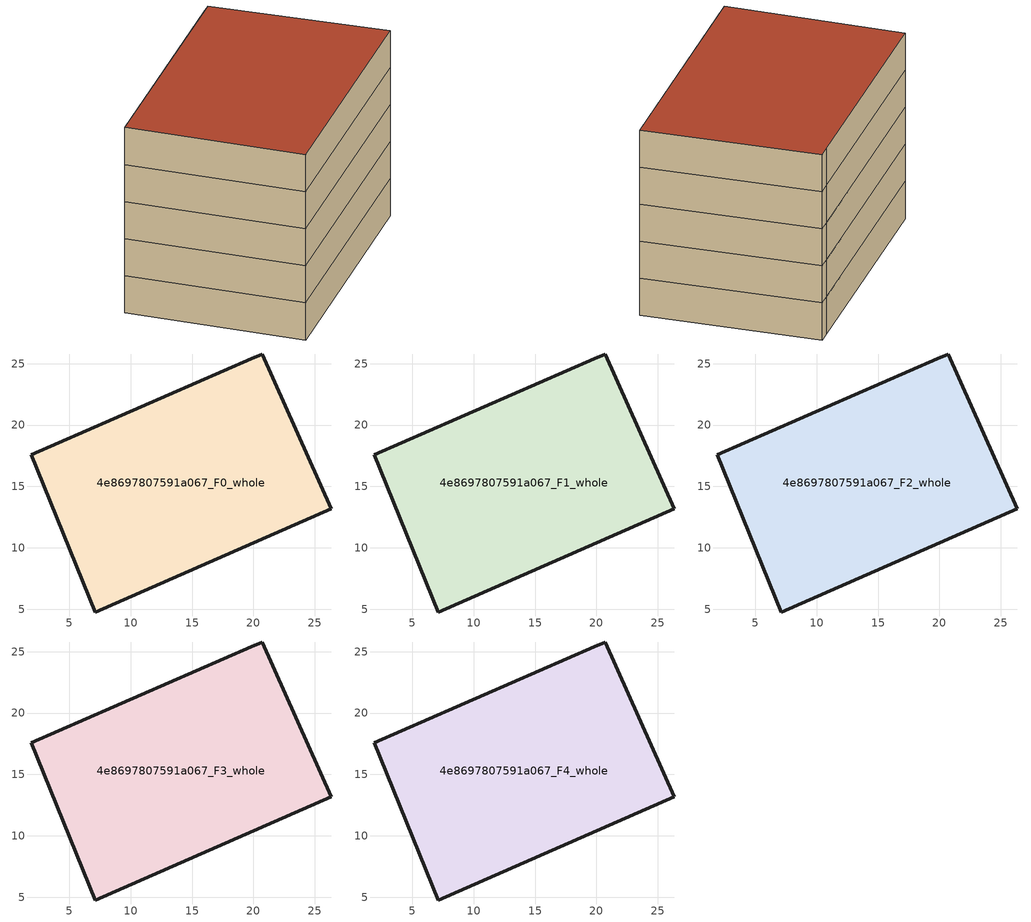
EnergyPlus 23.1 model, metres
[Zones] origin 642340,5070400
4e8697807591a067_F0_whole
 floor ground (EU_floor_Construction): 20.73,25.78 26.33,13.17 7.11,4.77 1.91,17.58 19.83,25.38 z0
 wall outside (EU_wall_Construction): 1.91,17.58 7.11,4.77 26.33,13.17 20.73,25.78 19.83,25.38 1.91,17.58 z0:3
4e8697807591a067_F1_whole
 floor to 4e8697807591a067_F0_whole (EU_floor_Construction): 20.73,25.78 26.33,13.17 7.11,4.77 1.91,17.58 19.83,25.38 z3
 wall outside (EU_wall_Construction): 1.91,17.58 7.11,4.77 26.33,13.17 20.73,25.78 19.83,25.38 1.91,17.58 z3:6
4e8697807591a067_F2_whole
 floor to 4e8697807591a067_F1_whole (EU_floor_Construction): 20.73,25.78 26.33,13.17 7.11,4.77 1.91,17.58 19.83,25.38 z6
 wall outside (EU_wall_Construction): 1.91,17.58 7.11,4.77 26.33,13.17 20.73,25.78 19.83,25.38 1.91,17.58 z6:9
4e8697807591a067_F3_whole
 floor to 4e8697807591a067_F2_whole (EU_floor_Construction): 20.73,25.78 26.33,13.17 7.11,4.77 1.91,17.58 19.83,25.38 z9
 wall outside (EU_wall_Construction): 1.91,17.58 7.11,4.77 26.33,13.17 20.73,25.78 19.83,25.38 1.91,17.58 z9:12
4e8697807591a067_F4_whole
 floor to 4e8697807591a067_F3_whole (EU_floor_Construction): 20.73,25.78 26.33,13.17 7.11,4.77 1.91,17.58 19.83,25.38 z12
 wall outside (EU_wall_Construction): 1.91,17.58 7.11,4.77 26.33,13.17 20.73,25.78 19.83,25.38 1.91,17.58 z12:15
 roof outside (EU_roof_Construction): 26.33,13.17 20.73,25.78 19.83,25.38 1.91,17.58 7.11,4.77 z15
[Building]
EU S2 Campaign: North Axis=0; Terrain=City; Solar Distribution=FullExterior
[Site:Location]
Lyon-Bron: Latitude=45.75; Longitude=5; Time Zone=1; Elevation=198
[SizingPeriod:WeatherFileDays]
AnnualSizingPeriod: Begin Month=1; Begin Day of Month=1; End Month=12; End Day of Month=31; Day of Week for Start Day=Monday; Use Weather File Daylight Saving Period=No; Use Weather File Rain and Snow Indicators=No
[MATERIAL]
EU_InternalMass_Material: Roughness=MediumRough; Thickness=0.1; Conductivity=1; Density=1800; Specific Heat=900; Thermal Absorptance=0.9; Solar Absorptance=0.7; Visible Absorptance=0.7
[MATERIAL:NOMASS] Roughness=MediumRough; Thermal Absorptance=0.9; Solar Absorptance=0.7; Visible Absorptance=0.7
Name | Thermal Resistance
EU_wall_NoMass | 0.776494
EU_roof_NoMass | 0.486893
EU_floor_NoMass | 0.421597
[CONSTRUCTION]
EU_wall_Construction: EU_wall_NoMass
EU_roof_Construction: EU_roof_NoMass
EU_floor_Construction: EU_floor_NoMass
EU_InternalMass_Construction: EU_InternalMass_Material
[ZONE] Type=1; Multiplier=1; Ceiling Height=autocalculate; Floor Area=autocalculate; Part of Total Floor Area=Yes
Name | Volume
4e8697807591a067_F0_whole | 859.396
4e8697807591a067_F1_whole; 4e8697807591a067_F2_whole; 4e8697807591a067_F3_whole; 4e8697807591a067_F4_whole | 859.395
[INTERNALMASS] Construction=EU_InternalMass_Construction; Surface Area=286.465
Name | Zone or ZoneList
4e8697807591a067_F0_whole_EU_InternalMass | 4e8697807591a067_F0_whole
4e8697807591a067_F1_whole_EU_InternalMass | 4e8697807591a067_F1_whole
4e8697807591a067_F2_whole_EU_InternalMass | 4e8697807591a067_F2_whole
4e8697807591a067_F3_whole_EU_InternalMass | 4e8697807591a067_F3_whole
4e8697807591a067_F4_whole_EU_InternalMass | 4e8697807591a067_F4_whole
[OTHEREQUIPMENT] Fuel Type=Electricity; Design Level Calculation Method=Watts/Area; Power per Zone Floor Area=1; Fraction Latent=0; Fraction Radiant=0; Fraction Lost=0; Carbon Dioxide Generation Rate=0; EndUse Subcategory=EU_Step8_InternalGains
Name | Zone or ZoneList or Space or SpaceList | Schedule
EU_Step8_InternalGain_4e8697807591a067_F0_whole_f000 | 4e8697807591a067_F0_whole | EU_Step8_GainSchedule_4e8697807591a067_F0_whole_f000
EU_Step8_InternalGain_4e8697807591a067_F1_whole_f000 | 4e8697807591a067_F1_whole | EU_Step8_GainSchedule_4e8697807591a067_F1_whole_f000
EU_Step8_InternalGain_4e8697807591a067_F2_whole_f000 | 4e8697807591a067_F2_whole | EU_Step8_GainSchedule_4e8697807591a067_F2_whole_f000
EU_Step8_InternalGain_4e8697807591a067_F3_whole_f000 | 4e8697807591a067_F3_whole | EU_Step8_GainSchedule_4e8697807591a067_F3_whole_f000
EU_Step8_InternalGain_4e8697807591a067_F4_whole_f000 | 4e8697807591a067_F4_whole | EU_Step8_GainSchedule_4e8697807591a067_F4_whole_f000
[ZONEVENTILATION:DESIGNFLOWRATE] Schedule=EU_AlwaysOn; Design Flow Rate Calculation Method=AirChanges/Hour; Air Changes per Hour=0.693814; Ventilation Type=Natural; Fan Pressure Rise=0; Fan Total Efficiency=1; Constant Term Coefficient=1; Temperature Term Coefficient=0; Velocity Term Coefficient=0; Velocity Squared Term Coefficient=0; Minimum Indoor Temperature=-100; Maximum Indoor Temperature=100; Delta Temperature=-100; Minimum Outdoor Temperature=-100; Maximum Outdoor Temperature=100; Maximum Wind Speed=40
Name | Zone or ZoneList or Space or SpaceList
EU_ConstantAir_4e8697807591a067_F0_whole | 4e8697807591a067_F0_whole
EU_ConstantAir_4e8697807591a067_F1_whole | 4e8697807591a067_F1_whole
EU_ConstantAir_4e8697807591a067_F2_whole | 4e8697807591a067_F2_whole
EU_ConstantAir_4e8697807591a067_F3_whole | 4e8697807591a067_F3_whole
EU_ConstantAir_4e8697807591a067_F4_whole | 4e8697807591a067_F4_whole
[HVACTEMPLATE:THERMOSTAT] Constant Heating Setpoint=20; Constant Cooling Setpoint=50
EU_HeatOnly_4e8697807591a067_F0_whole; EU_HeatOnly_4e8697807591a067_F1_whole; EU_HeatOnly_4e8697807591a067_F2_whole; EU_HeatOnly_4e8697807591a067_F3_whole; EU_HeatOnly_4e8697807591a067_F4_whole
[HVACTEMPLATE:ZONE:IDEALLOADSAIRSYSTEM] System Availability Schedule=EU_AlwaysOn; Maximum Heating Supply Air Temperature=50; Minimum Cooling Supply Air Temperature=13; Maximum Heating Supply Air Humidity Ratio=0.0156; Minimum Cooling Supply Air Humidity Ratio=0.0077; Heating Limit=NoLimit; Cooling Limit=NoLimit; Heating Availability Schedule=EU_AlwaysOn; Cooling Availability Schedule=EU_CoolingOff; Dehumidification Control Type=ConstantSensibleHeatRatio; Cooling Sensible Heat Ratio=0.7; Dehumidification Setpoint=60; Humidification Control Type=None; Humidification Setpoint=30; Outdoor Air Method=None; Outdoor Air Flow Rate per Person=0.00944; Outdoor Air Flow Rate per Zone Floor Area=0; Outdoor Air Flow Rate per Zone=0; Demand Controlled Ventilation Type=None; Outdoor Air Economizer Type=NoEconomizer; Heat Recovery Type=None; Sensible Heat Recovery Effectiveness=0.7; Latent Heat Recovery Effectiveness=0.65
Name | Template Thermostat
4e8697807591a067_F0_whole | EU_HeatOnly_4e8697807591a067_F0_whole
4e8697807591a067_F1_whole | EU_HeatOnly_4e8697807591a067_F1_whole
4e8697807591a067_F2_whole | EU_HeatOnly_4e8697807591a067_F2_whole
4e8697807591a067_F3_whole | EU_HeatOnly_4e8697807591a067_F3_whole
4e8697807591a067_F4_whole | EU_HeatOnly_4e8697807591a067_F4_whole
[SIZING:ZONE] Zone Cooling Design Supply Air Temperature Input Method=SupplyAirTemperature; Zone Cooling Design Supply Air Temperature=13; Zone Heating Design Supply Air Temperature Input Method=SupplyAirTemperature; Zone Heating Design Supply Air Temperature=50; Zone Cooling Design Supply Air Humidity Ratio=0.008; Zone Heating Design Supply Air Humidity Ratio=0.008; Cooling Design Air Flow Method=DesignDay; Cooling Design Air Flow Rate=0; Cooling Minimum Air Flow per Zone Floor Area=0.000762; Cooling Minimum Air Flow=0; Cooling Minimum Air Flow Fraction=0.2; Heating Design Air Flow Method=DesignDay; Heating Design Air Flow Rate=0; Heating Maximum Air Flow per Zone Floor Area=0.002032; Heating Maximum Air Flow=0.141576; Heating Maximum Air Flow Fraction=0.3; Account for Dedicated Outdoor Air System=No; Dedicated Outdoor Air System Control Strategy=NeutralSupplyAir; Dedicated Outdoor Air Low Setpoint Temperature for Design=autosize; Dedicated Outdoor Air High Setpoint Temperature for Design=autosize; Zone Load Sizing Method=Sensible Load Only No Latent Load; Zone Latent Cooling Design Supply Air Humidity Ratio Input Method=HumidityRatioDifference; Zone Cooling Design Supply Air Humidity Ratio Difference=0.005; Zone Latent Heating Design Supply Air Humidity Ratio Input Method=HumidityRatioDifference; Zone Humidification Design Supply Air Humidity Ratio Difference=0.005
4e8697807591a067_F0_whole; 4e8697807591a067_F1_whole; 4e8697807591a067_F2_whole; 4e8697807591a067_F3_whole; 4e8697807591a067_F4_whole
[SCHEDULE:CONSTANT]
Name | Hourly Value
EU_AlwaysOn | 1
EU_CoolingOff | 0
[SCHEDULE:FILE] Column Number=1; Rows to Skip at Top=0; Number of Hours of Data=8760; Column Separator=Comma; Interpolate to Timestep=No; Minutes per Item=60; Adjust Schedule for Daylight Savings=Yes
Name | File
EU_Step8_GainSchedule_4e8697807591a067_F0_whole_f000 | C:\Users\o_iseri\Desktop\OpenUBEM\openubem\outputs\eu_evidence\EU-11\FR-LYO-HAUTCOEURPENTES\idfs\4e8697807591a067\4e8697807591a067_F0_whole_f000_gain.csv
EU_Step8_GainSchedule_4e8697807591a067_F1_whole_f000 | C:\Users\o_iseri\Desktop\OpenUBEM\openubem\outputs\eu_evidence\EU-11\FR-LYO-HAUTCOEURPENTES\idfs\4e8697807591a067\4e8697807591a067_F1_whole_f000_gain.csv
EU_Step8_GainSchedule_4e8697807591a067_F2_whole_f000 | C:\Users\o_iseri\Desktop\OpenUBEM\openubem\outputs\eu_evidence\EU-11\FR-LYO-HAUTCOEURPENTES\idfs\4e8697807591a067\4e8697807591a067_F2_whole_f000_gain.csv
EU_Step8_GainSchedule_4e8697807591a067_F3_whole_f000 | C:\Users\o_iseri\Desktop\OpenUBEM\openubem\outputs\eu_evidence\EU-11\FR-LYO-HAUTCOEURPENTES\idfs\4e8697807591a067\4e8697807591a067_F3_whole_f000_gain.csv
EU_Step8_GainSchedule_4e8697807591a067_F4_whole_f000 | C:\Users\o_iseri\Desktop\OpenUBEM\openubem\outputs\eu_evidence\EU-11\FR-LYO-HAUTCOEURPENTES\idfs\4e8697807591a067\4e8697807591a067_F4_whole_f000_gain.csv
